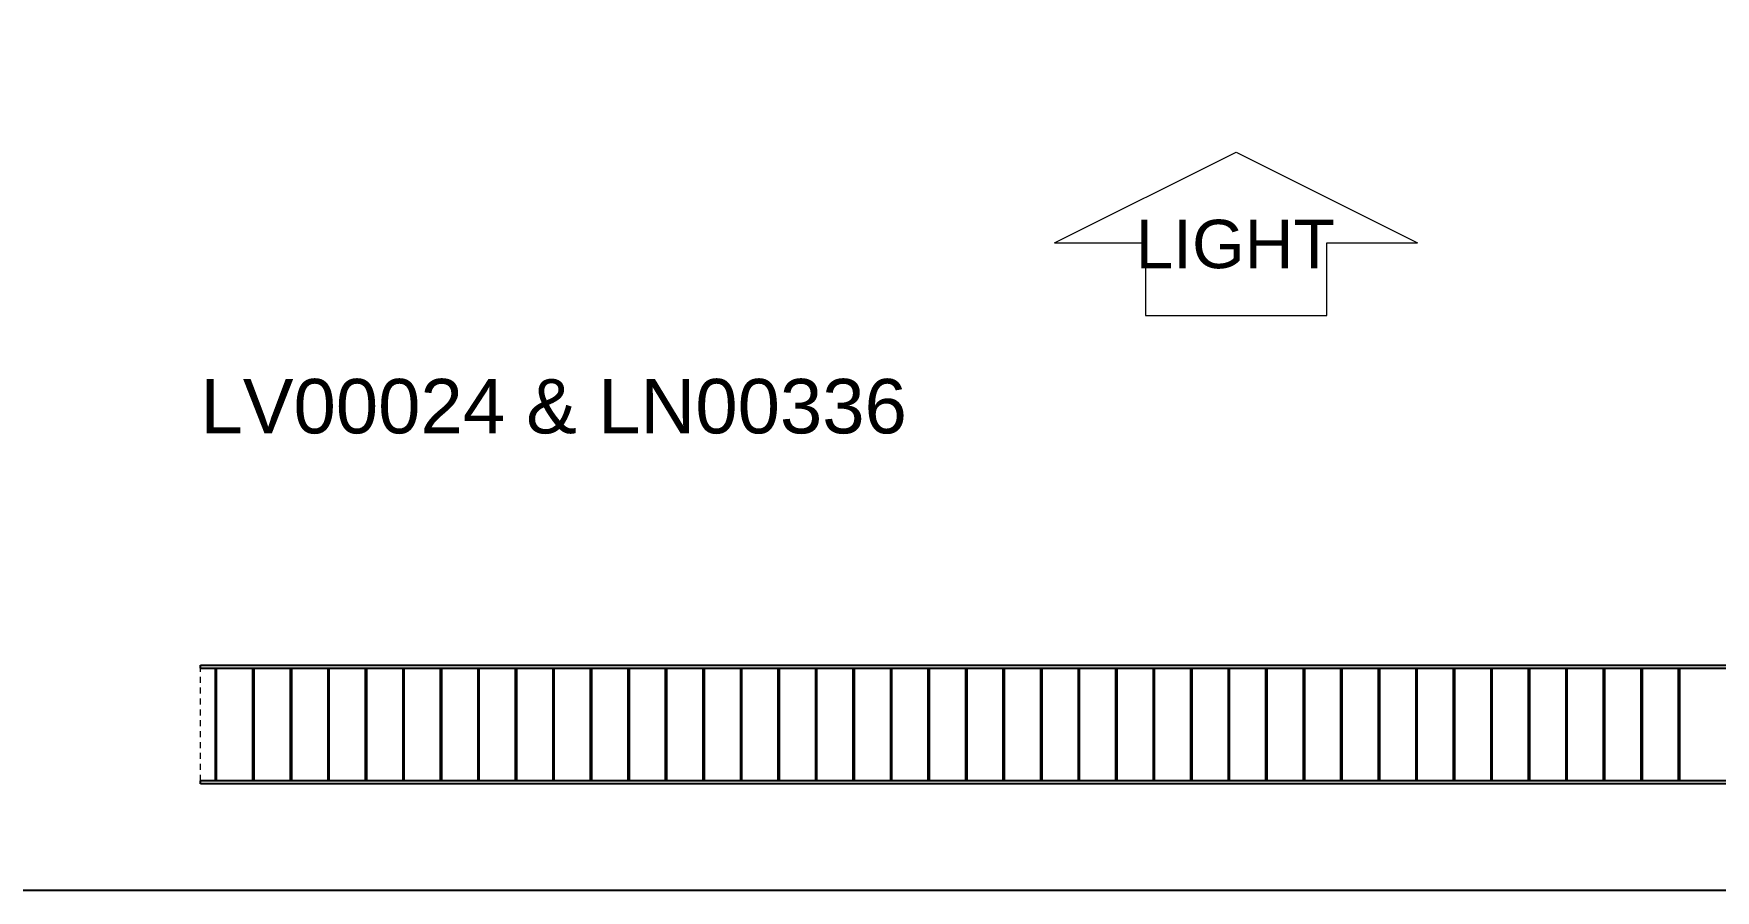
# Model space of a CAD drawing. Header units: inches. Extents: x 185 to 315, y 0 to 83.
# Drawn here: x 228.77 to 263.51, y 0 to 17.7 of the extents above; entities that cross this region are included whole.
import ezdxf

# ---------------------------------------------------------------- set-up
doc = ezdxf.new("R2010")
doc.units = ezdxf.units.IN
doc.header["$LTSCALE"] = 0.5
doc.header["$MEASUREMENT"] = 0
doc.linetypes.add('HIDDEN', pattern=[0.375, 0.25, -0.125])
doc.linetypes.add('HIDDEN2', pattern=[0.1875, 0.125, -0.0625])
doc.layers.get('0').update_dxf_attribs({"color": 255, "linetype": 'CONTINUOUS'})
doc.layers.add('CUST DWG', color=7, linetype='CONTINUOUS', lineweight=20)
doc.layers.add('Lens', color=2, linetype='HIDDEN2', lineweight=13)
doc.layers.add('End Cap', color=92, linetype='CONTINUOUS')
doc.layers.add('Louver', color=161, linetype='CONTINUOUS')
doc.layers.add('FAB DWG', color=7, linetype='CONTINUOUS', plot=False)
doc.layers.add('Text-Unprinted', color=131, linetype='CONTINUOUS', plot=False)
doc.styles.add('LSAD_Standard', font='arial.ttf')

# ---------------------------------------------------------------- blocks, each defined once
blk = doc.blocks.new('*U74')
at = {"layer": 'CUST DWG', "ltscale": 0.5, "transparency": 16777216}
for p, q in [((1.875, 32.795), (-1.875, 32.795)), ((-1.875, 32.795), (-1.875, 31.295)), ((1.875, 31.295), (1.875, 32.795)), ((-1.875, 31.295), (-3.75, 31.295)), ((0, 29.42), (-3.75, 31.295)), ((3.75, 31.295), (0, 29.42)), ((3.75, 31.295), (1.875, 31.295)), ((-3.75, 7.175), (0, 9.05)), ((0, 9.05), (3.75, 7.175)), ((-3.75, 7.175), (-1.875, 7.175)), ((-1.875, 7.175), (-1.875, 5.675)), ((1.875, 5.675), (1.875, 7.175)), ((1.875, 7.175), (3.75, 7.175)), ((-1.875, 5.675), (1.875, 5.675))]:
    blk.add_line(p, q, dxfattribs=at)
at = {"layer": 'CUST DWG', "ltscale": 0.5, "transparency": 16777216, "char_height": 1, "attachment_point": 5, "style": 'LSAD_Standard'}
for insert in [(-0.019, 30.889), (-0.019, 7.143)]:
    blk.add_mtext_dynamic_manual_height_columns('LIGHT', width=3.54497, gutter_width=7.5, heights=[0], dxfattribs=dict(at, insert=insert))
blk = doc.blocks.new('*U93')
at = {"layer": 'Lens', "linetype": 'HIDDEN', "transparency": 16777216}
blk.add_lwpolyline([(0, 1.16), (47.125, 1.16), (47.125, -1.16), (0, -1.16)], close=True, dxfattribs=at)
at = {"layer": 'Louver', "linetype": 'Continuous', "lineweight": 25, "transparency": 16777216}
for p, q in [((0, 1.165), (0, 1.225)), ((0, 1.225), (47.125, 1.225)), ((0, 1.165), (47.125, 1.165)), ((0.302, 1.165), (0.302, -1.165)), ((0.327, 1.165), (0.327, -1.165)), ((1.077, 1.165), (1.077, -1.165)), ((1.102, 1.165), (1.102, -1.165)), ((1.852, 1.165), (1.852, -1.165)), ((1.877, 1.165), (1.877, -1.165)), ((2.627, 1.165), (2.627, -1.165)), ((2.652, 1.165), (2.652, -1.165)), ((3.402, 1.165), (3.402, -1.165)), ((3.427, 1.165), (3.427, -1.165)), ((4.177, 1.165), (4.177, -1.165)), ((4.202, 1.165), (4.202, -1.165)), ((4.952, 1.165), (4.952, -1.165)), ((4.977, 1.165), (4.977, -1.165)), ((5.727, 1.165), (5.727, -1.165)), ((5.752, 1.165), (5.752, -1.165)), ((6.502, 1.165), (6.502, -1.165)), ((6.527, 1.165), (6.527, -1.165)), ((7.277, 1.165), (7.277, -1.165)), ((7.302, 1.165), (7.302, -1.165)), ((8.052, 1.165), (8.052, -1.165)), ((8.077, 1.165), (8.077, -1.165)), ((8.827, 1.165), (8.827, -1.165)), ((8.852, 1.165), (8.852, -1.165)), ((9.602, 1.165), (9.602, -1.165)), ((9.627, 1.165), (9.627, -1.165)), ((10.377, 1.165), (10.377, -1.165)), ((10.402, 1.165), (10.402, -1.165)), ((11.152, 1.165), (11.152, -1.165)), ((11.177, 1.165), (11.177, -1.165)), ((11.927, 1.165), (11.927, -1.165)), ((11.952, 1.165), (11.952, -1.165)), ((12.702, 1.165), (12.702, -1.165)), ((12.727, 1.165), (12.727, -1.165)), ((13.477, 1.165), (13.477, -1.165)), ((13.502, 1.165), (13.502, -1.165)), ((14.252, 1.165), (14.252, -1.165)), ((14.277, 1.165), (14.277, -1.165)), ((15.027, 1.165), (15.027, -1.165)), ((15.052, 1.165), (15.052, -1.165)), ((15.802, 1.165), (15.802, -1.165)), ((15.827, 1.165), (15.827, -1.165)), ((16.577, 1.165), (16.577, -1.165)), ((16.602, 1.165), (16.602, -1.165)), ((17.352, 1.165), (17.352, -1.165)), ((17.377, 1.165), (17.377, -1.165)), ((18.127, 1.165), (18.127, -1.165)), ((18.152, 1.165), (18.152, -1.165)), ((18.902, 1.165), (18.902, -1.165)), ((18.927, 1.165), (18.927, -1.165)), ((19.677, 1.165), (19.677, -1.165)), ((19.702, 1.165), (19.702, -1.165)), ((20.452, 1.165), (20.452, -1.165)), ((20.477, 1.165), (20.477, -1.165)), ((21.227, 1.165), (21.227, -1.165)), ((21.252, 1.165), (21.252, -1.165)), ((22.002, 1.165), (22.002, -1.165)), ((22.027, 1.165), (22.027, -1.165)), ((22.777, 1.165), (22.777, -1.165)), ((22.802, 1.165), (22.802, -1.165)), ((23.552, 1.165), (23.552, -1.165)), ((23.577, 1.165), (23.577, -1.165)), ((24.327, 1.165), (24.327, -1.165)), ((24.352, 1.165), (24.352, -1.165)), ((25.102, 1.165), (25.102, -1.165)), ((25.127, 1.165), (25.127, -1.165)), ((25.877, 1.165), (25.877, -1.165)), ((25.902, 1.165), (25.902, -1.165)), ((26.652, 1.165), (26.652, -1.165)), ((26.677, 1.165), (26.677, -1.165)), ((27.427, 1.165), (27.427, -1.165)), ((27.452, 1.165), (27.452, -1.165)), ((28.202, 1.165), (28.202, -1.165)), ((28.227, 1.165), (28.227, -1.165)), ((28.977, 1.165), (28.977, -1.165)), ((29.002, 1.165), (29.002, -1.165)), ((29.752, 1.165), (29.752, -1.165)), ((29.777, 1.165), (29.777, -1.165)), ((30.527, 1.165), (30.527, -1.165)), ((30.552, 1.165), (30.552, -1.165)), ((47.125, -1.165), (0, -1.165)), ((0, -1.225), (0, -1.165)), ((47.125, -1.225), (0, -1.225))]:
    blk.add_line(p, q, dxfattribs=at)
at = {"layer": 'FAB DWG', "transparency": 16777216, "insert": (0, 6), "char_height": 1.125, "attachment_point": 7, "style": 'LSAD_Standard'}
blk.add_mtext_dynamic_manual_height_columns('LV00024 & LN00336', width=18.11537, gutter_width=12.5, heights=[0], dxfattribs=at)

msp = doc.modelspace()

# ---------------------------------------------------------------- linework, layer by layer
at = {"layer": 'Text-Unprinted', "ltscale": 0.5, "transparency": 16777216}
msp.add_lwpolyline([(226.5827, 82.78678), (314.91034, 82.78678), (314.91034, 0), (226.5827, 0)], close=True, dxfattribs=at)

# ---------------------------------------------------------------- block references
at = {"transparency": 16777216}
msp.add_blockref('*U93', (232.2195, 3.42476), dxfattribs=at)
at = {"layer": 'End Cap', "ltscale": 0.5, "transparency": 16777216}
msp.add_blockref('*U74', (253.61207, 6.2035), dxfattribs=at)

doc.saveas('drawing.dxf')
